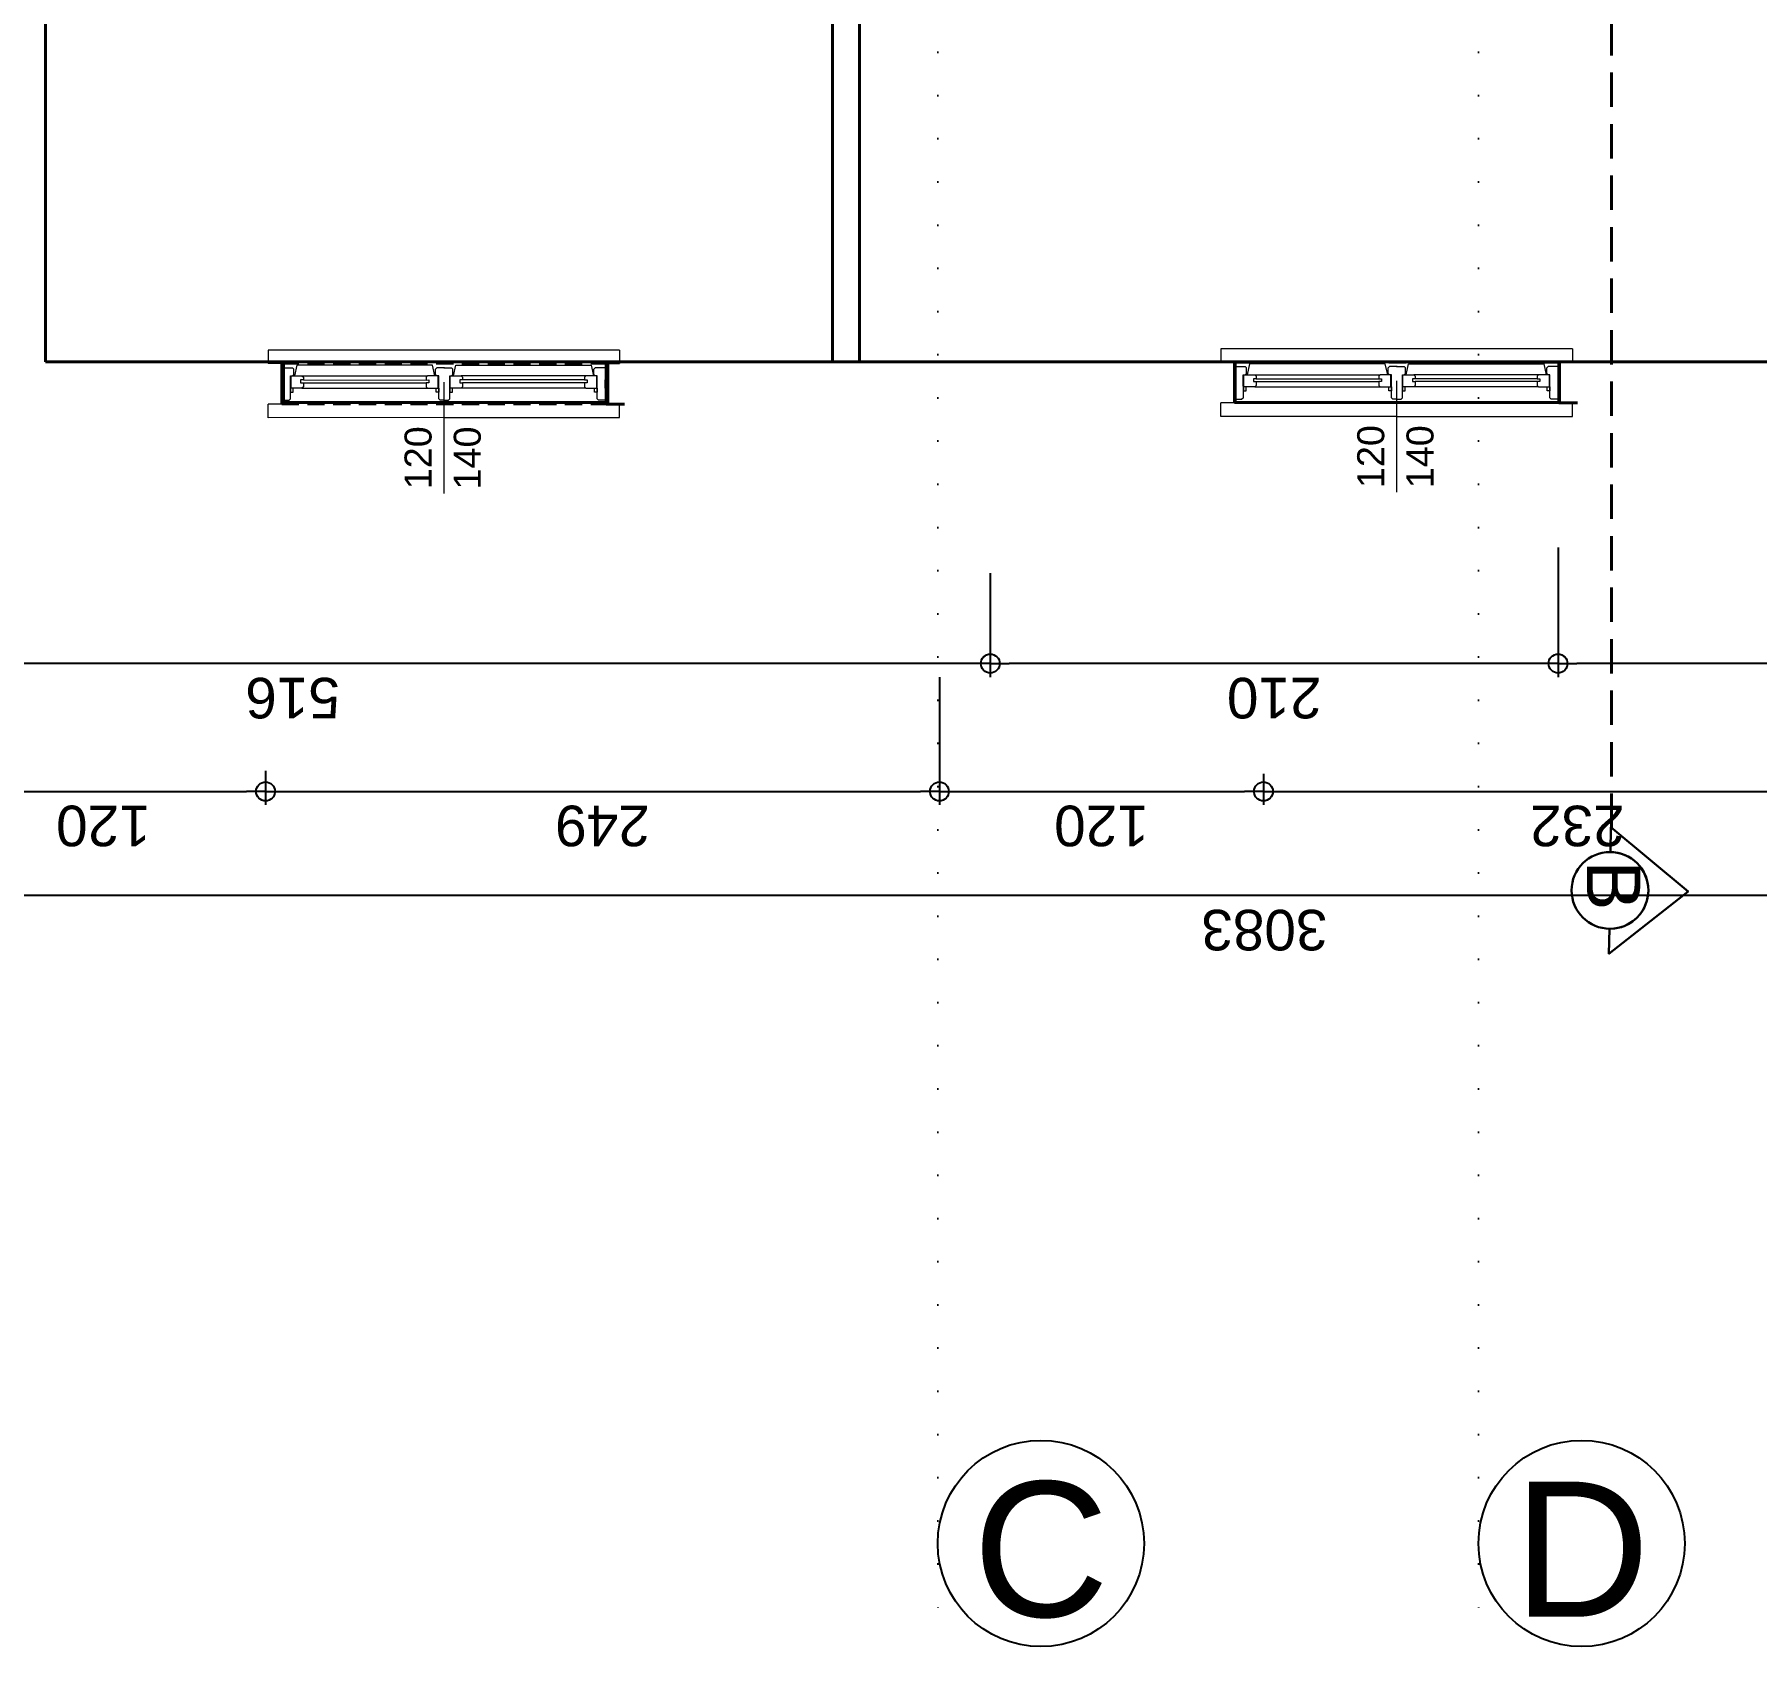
# Model space of a CAD drawing. Header units: millimetres. Extents: x 768 to 14077, y 324 to 18132.
# Drawn here: x 2772 to 3409, y 6855 to 7451 of the extents above; entities that cross this region are included whole.
import ezdxf

# ---------------------------------------------------------------- set-up
doc = ezdxf.new("R2010")
doc.units = ezdxf.units.MM
for name, pattern in [('DOT2', [3.175, 0, -3.175]), ('HIDDEN', [9.525, 6.35, -3.175]), ('HIDDENX2', [19.05, 12.7, -6.35])]:
    doc.linetypes.add(name, pattern=pattern)
doc.layers.add('SANAL', color=11, linetype='HIDDEN')
doc.layers.add('SEM_AKS', color=161, linetype='Continuous')
for name, color, linetype, lineweight in [('SEM_DUVAR1', 136, 'Continuous', 40), ('SEM_KESİK1', 254, 'HIDDENX2', 40), ('SEM_PENCERE', 133, 'Continuous', 13), ('SEM_TARAMA', 253, 'Continuous', 5), ('SEM_TEFRIS', 225, 'Continuous', 9)]:
    doc.layers.add(name, color=color, linetype=linetype, lineweight=lineweight)
doc.styles.add('SEM_YAZI', font='arial.ttf')
doc.styles.get("Standard").update_dxf_attribs({"font": 'arial.ttf'})
doc.dimstyles.new('1-50-2', dxfattribs={"dimtxt": 15, "dimasz": 7, "dimexe": 5, "dimexo": 5, "dimgap": 5, "dimtad": 1, "dimdec": 0, "dimtxsty": 'Standard', "dimblk": 'ORIGIN', "dimcen": 5, "dimdle": 7, "dimclrd": 256, "dimclre": 256, "dimclrt": 256, "dimadec": 0, "dimazin": 0, "dimtfac": 1, "dimtdec": 0, "dimtix": 1, "dimtmove": 0, "dimatfit": 3, "dimldrblk": 'ORIGIN', "dimfxl": 1, "dimlwd": -1, "dimlwe": -1, "dimarcsym": 0})

# ---------------------------------------------------------------- blocks, each defined once
blk = doc.blocks.new('_Origin')
at = {"color": 0, "linetype": 'ByBlock', "lineweight": -2}
blk.add_line((0, 0), (-1, 0), dxfattribs=at)
blk.add_circle((0, 0), 0.5, dxfattribs=at)
blk = doc.blocks.new('*D59')
at = {"transparency": 16777216}
for p, q in [((2792.47, 557.34), (2792.47, 614.32)), ((3094.16, 566.39), (3094.16, 614.32)), ((2799.47, 609.32), (3087.16, 609.32))]:
    blk.add_line(p, q, dxfattribs=at)
at = {"layer": 'Defpoints', "color": 0, "transparency": 16777216}
for p in [(3094.16, 609.32), (3094.16, 561.39), (2792.47, 552.34)]:
    blk.add_point(p, dxfattribs=at)
at = {"transparency": 16777216, "xscale": 7, "yscale": 7, "zscale": 7, "rotation": 180}
blk.add_blockref('_Origin', (2792.47, 609.32), dxfattribs=at)
at = {"transparency": 16777216, "xscale": 7, "yscale": 7, "zscale": 7}
blk.add_blockref('_Origin', (3094.16, 609.32), dxfattribs=at)
at = {"transparency": 16777216, "insert": (2943.32, 621.99), "char_height": 15, "attachment_point": 5}
blk.add_mtext('302', dxfattribs=at)
blk = doc.blocks.new('*D60')
at = {"transparency": 16777216}
for p, q in [((3094.16, 566.39), (3094.16, 614.32)), ((3304.15, 575.89), (3304.15, 614.32)), ((3101.16, 609.32), (3297.15, 609.32))]:
    blk.add_line(p, q, dxfattribs=at)
at = {"layer": 'Defpoints', "color": 0, "transparency": 16777216}
for p in [(3304.15, 609.32), (3304.15, 570.89), (3094.16, 561.39)]:
    blk.add_point(p, dxfattribs=at)
at = {"transparency": 16777216, "xscale": 7, "yscale": 7, "zscale": 7, "rotation": 180}
blk.add_blockref('_Origin', (3094.16, 609.32), dxfattribs=at)
at = {"transparency": 16777216, "xscale": 7, "yscale": 7, "zscale": 7}
blk.add_blockref('_Origin', (3304.15, 609.32), dxfattribs=at)
at = {"transparency": 16777216, "insert": (3199.15, 621.98), "char_height": 15, "attachment_point": 5}
blk.add_mtext('210', dxfattribs=at)
blk = doc.blocks.new('*D61')
at = {"transparency": 16777216}
for p, q in [((3304.15, 575.89), (3304.15, 614.32)), ((3820.26, 567.57), (3820.26, 614.32)), ((3311.15, 609.32), (3813.26, 609.32))]:
    blk.add_line(p, q, dxfattribs=at)
at = {"layer": 'Defpoints', "color": 0, "transparency": 16777216}
for p in [(3820.26, 609.32), (3304.15, 570.89), (3820.26, 562.57)]:
    blk.add_point(p, dxfattribs=at)
at = {"transparency": 16777216, "xscale": 7, "yscale": 7, "zscale": 7, "rotation": 180}
blk.add_blockref('_Origin', (3304.15, 609.32), dxfattribs=at)
at = {"transparency": 16777216, "xscale": 7, "yscale": 7, "zscale": 7}
blk.add_blockref('_Origin', (3820.26, 609.32), dxfattribs=at)
at = {"transparency": 16777216, "insert": (3562.2, 621.98), "char_height": 15, "attachment_point": 5}
blk.add_mtext('516', dxfattribs=at)
blk = doc.blocks.new('*D70')
at = {"transparency": 16777216}
for p, q in [((3572.2, 648.99), (3572.2, 661.6)), ((3685.23, 656.6), (3579.2, 656.6)), ((3692.23, 614.32), (3692.23, 661.6))]:
    blk.add_line(p, q, dxfattribs=at)
at = {"layer": 'Defpoints', "color": 0, "transparency": 16777216}
for p in [(3572.2, 656.6), (3572.2, 643.99), (3692.23, 609.32)]:
    blk.add_point(p, dxfattribs=at)
at = {"transparency": 16777216, "xscale": 7, "yscale": 7, "zscale": 7, "rotation": 180}
blk.add_blockref('_Origin', (3572.2, 656.6), dxfattribs=at)
at = {"transparency": 16777216, "xscale": 7, "yscale": 7, "zscale": 7}
blk.add_blockref('_Origin', (3692.23, 656.6), dxfattribs=at)
at = {"transparency": 16777216, "insert": (3632.21, 669.26), "char_height": 15, "attachment_point": 5}
blk.add_mtext('120', dxfattribs=at)
blk = doc.blocks.new('*D71')
at = {"transparency": 16777216}
for p, q in [((3322.98, 614.32), (3322.98, 661.6)), ((3565.2, 656.6), (3329.98, 656.6)), ((3572.2, 648.99), (3572.2, 661.6))]:
    blk.add_line(p, q, dxfattribs=at)
at = {"layer": 'Defpoints', "color": 0, "transparency": 16777216}
for p in [(3322.98, 656.6), (3572.2, 643.99), (3322.98, 609.32)]:
    blk.add_point(p, dxfattribs=at)
at = {"transparency": 16777216, "xscale": 7, "yscale": 7, "zscale": 7, "rotation": 180}
blk.add_blockref('_Origin', (3322.98, 656.6), dxfattribs=at)
at = {"transparency": 16777216, "xscale": 7, "yscale": 7, "zscale": 7}
blk.add_blockref('_Origin', (3572.2, 656.6), dxfattribs=at)
at = {"transparency": 16777216, "insert": (3447.59, 669.26), "char_height": 15, "attachment_point": 5}
blk.add_mtext('249', dxfattribs=at)
blk = doc.blocks.new('*D72')
at = {"transparency": 16777216}
for p, q in [((3203.13, 650.04), (3203.13, 661.6)), ((3315.98, 656.6), (3210.13, 656.6)), ((3322.98, 614.32), (3322.98, 661.6))]:
    blk.add_line(p, q, dxfattribs=at)
at = {"layer": 'Defpoints', "color": 0, "transparency": 16777216}
for p in [(3203.13, 656.6), (3203.13, 645.04), (3322.98, 609.32)]:
    blk.add_point(p, dxfattribs=at)
at = {"transparency": 16777216, "xscale": 7, "yscale": 7, "zscale": 7, "rotation": 180}
blk.add_blockref('_Origin', (3203.13, 656.6), dxfattribs=at)
at = {"transparency": 16777216, "xscale": 7, "yscale": 7, "zscale": 7}
blk.add_blockref('_Origin', (3322.98, 656.6), dxfattribs=at)
at = {"transparency": 16777216, "insert": (3263.05, 669.26), "char_height": 15, "attachment_point": 5}
blk.add_mtext('120', dxfattribs=at)
blk = doc.blocks.new('*D73')
at = {"transparency": 16777216}
for p, q in [((2970.92, 650.04), (2970.92, 661.6)), ((3196.13, 656.6), (2977.92, 656.6)), ((3203.13, 650.04), (3203.13, 661.6))]:
    blk.add_line(p, q, dxfattribs=at)
at = {"layer": 'Defpoints', "color": 0, "transparency": 16777216}
for p in [(2970.92, 656.6), (2970.92, 645.04), (3203.13, 645.04)]:
    blk.add_point(p, dxfattribs=at)
at = {"transparency": 16777216, "xscale": 7, "yscale": 7, "zscale": 7, "rotation": 180}
blk.add_blockref('_Origin', (2970.92, 656.6), dxfattribs=at)
at = {"transparency": 16777216, "xscale": 7, "yscale": 7, "zscale": 7}
blk.add_blockref('_Origin', (3203.13, 656.6), dxfattribs=at)
at = {"transparency": 16777216, "insert": (3087.02, 669.27), "char_height": 15, "attachment_point": 5}
blk.add_mtext('232', dxfattribs=at)
blk = doc.blocks.new('*D80')
at = {"transparency": 16777216}
for p, q in [((1661.53, 661.6), (1661.53, 700.12)), ((1668.53, 695.12), (4737.04, 695.12)), ((4744.04, 661.6), (4744.04, 700.12))]:
    blk.add_line(p, q, dxfattribs=at)
at = {"layer": 'Defpoints', "color": 0, "transparency": 16777216}
for p in [(4744.04, 695.12), (1661.53, 656.6), (4744.04, 656.6)]:
    blk.add_point(p, dxfattribs=at)
at = {"transparency": 16777216, "xscale": 7, "yscale": 7, "zscale": 7, "rotation": 180}
blk.add_blockref('_Origin', (1661.53, 695.12), dxfattribs=at)
at = {"transparency": 16777216, "xscale": 7, "yscale": 7, "zscale": 7}
blk.add_blockref('_Origin', (4744.04, 695.12), dxfattribs=at)
at = {"transparency": 16777216, "insert": (3202.78, 707.79), "char_height": 15, "attachment_point": 5}
blk.add_mtext('3083', dxfattribs=at)
blk = doc.blocks.new('VA')
at = {"layer": 'SANAL'}
for p, q in [((21735.95, 8968.79), (21615.95, 8968.81)), ((21735.95, 8953.79), (21615.95, 8953.81))]:
    blk.add_line(p, q, dxfattribs=at)
at = {"layer": 'SEM_DUVAR1'}
for p, q in [((21615.95, 8953.81), (21615.95, 8968.81)), ((21615.95, 8953.81), (21615.95, 8968.81)), ((21615.95, 8953.81), (21615.95, 8968.81)), ((21615.95, 8953.81), (21615.95, 8968.81)), ((21615.95, 8953.81), (21615.95, 8968.81)), ((21615.95, 8953.8), (21615.95, 8968.81)), ((21735.95, 8953.79), (21735.95, 8968.79)), ((21735.95, 8953.79), (21735.95, 8968.79)), ((21735.95, 8953.79), (21735.95, 8968.79)), ((21735.95, 8953.79), (21735.95, 8968.79)), ((21735.95, 8953.79), (21735.95, 8968.79)), ((21735.95, 8953.79), (21735.95, 8968.79)), ((21735.95, 8953.79), (21735.95, 8968.79))]:
    blk.add_line(p, q, dxfattribs=at)
blk.add_lwpolyline([(21609.1, 8968.81), (21615.95, 8968.81)], dxfattribs=at)
at = {"layer": 'SEM_PENCERE'}
for p, q in [((21610.95, 8973.81), (21610.95, 8968.81)), ((21675.83, 8973.8), (21610.95, 8973.81)), ((21615.95, 8968.81), (21610.95, 8968.81)), ((21615.95, 8968.81), (21615.95, 8962.91)), ((21675.83, 8973.8), (21740.95, 8973.79)), ((21735.95, 8968.79), (21735.95, 8962.89)), ((21735.95, 8968.79), (21740.95, 8968.79)), ((21740.95, 8973.79), (21740.95, 8968.79)), ((21615.95, 8967.39), (21618.75, 8967.38)), ((21615.95, 8962.91), (21616.25, 8962.91)), ((21615.95, 8962.36), (21615.95, 8953.81)), ((21616.25, 8962.91), (21616.25, 8959.86)), ((21619.25, 8966.88), (21618.75, 8967.38)), ((21619.25, 8966.88), (21619.25, 8958.38)), ((21619.25, 8964.38), (21620.25, 8964.38)), ((21619.25, 8962.88), (21619.25, 8964.38)), ((21620.25, 8962.88), (21619.25, 8962.88)), ((21623.45, 8962.88), (21619.45, 8962.88)), ((21619.45, 8962.88), (21619.45, 8958.38)), ((21620.25, 8964.38), (21620.25, 8962.88)), ((21623.45, 8962.88), (21669.61, 8962.87)), ((21623.95, 8962.38), (21623.45, 8962.88)), ((21623.95, 8960.88), (21623.95, 8962.38)), ((21669.11, 8962.37), (21669.61, 8962.87)), ((21669.11, 8960.87), (21669.11, 8962.37)), ((21669.61, 8962.87), (21673.61, 8962.87)), ((21673.81, 8964.37), (21672.81, 8964.37)), ((21672.81, 8964.37), (21672.81, 8962.87)), ((21672.81, 8962.87), (21673.81, 8962.87)), ((21673.61, 8962.87), (21673.61, 8958.37)), ((21673.81, 8966.87), (21674.31, 8967.37)), ((21673.81, 8966.87), (21673.81, 8958.37)), ((21673.81, 8962.87), (21673.81, 8964.37)), ((21675.71, 8967.37), (21674.31, 8967.37)), ((21675.71, 8967.37), (21675.83, 8967.37)), ((21675.95, 8967.37), (21675.83, 8967.37)), ((21675.95, 8967.37), (21677.35, 8967.37)), ((21677.85, 8966.87), (21677.35, 8967.37)), ((21677.85, 8966.87), (21677.85, 8958.37)), ((21677.85, 8964.37), (21678.85, 8964.37)), ((21677.85, 8962.87), (21677.85, 8964.37)), ((21678.85, 8962.87), (21677.85, 8962.87)), ((21678.05, 8962.87), (21678.05, 8958.37)), ((21682.05, 8962.87), (21678.05, 8962.87)), ((21678.85, 8964.37), (21678.85, 8962.87)), ((21728.45, 8962.86), (21682.05, 8962.87)), ((21682.55, 8962.37), (21682.05, 8962.87)), ((21682.55, 8960.87), (21682.55, 8962.37)), ((21727.95, 8962.36), (21728.45, 8962.86)), ((21727.95, 8960.86), (21727.95, 8962.36)), ((21728.45, 8962.86), (21732.45, 8962.86)), ((21732.65, 8964.36), (21731.65, 8964.36)), ((21731.65, 8964.36), (21731.65, 8962.86)), ((21731.65, 8962.86), (21732.65, 8962.86)), ((21732.45, 8962.86), (21732.45, 8958.36)), ((21732.65, 8966.86), (21733.15, 8967.36)), ((21732.65, 8966.86), (21732.65, 8958.36)), ((21732.65, 8962.86), (21732.65, 8964.36)), ((21735.95, 8967.36), (21733.15, 8967.36)), ((21735.95, 8962.89), (21735.65, 8962.89)), ((21735.65, 8962.89), (21735.65, 8959.84)), ((21735.95, 8962.34), (21735.95, 8953.79)), ((21616.25, 8959.86), (21615.95, 8959.86)), ((21619.25, 8958.38), (21619.95, 8958.38)), ((21619.45, 8958.38), (21623.45, 8958.38)), ((21619.95, 8958.38), (21620.45, 8957.88)), ((21620.45, 8955.88), (21619.95, 8955.38)), ((21620.45, 8957.88), (21620.45, 8955.88)), ((21621.54, 8954.38), (21620.65, 8958.38)), ((21622.95, 8959.88), (21622.95, 8960.88)), ((21622.95, 8960.88), (21623.95, 8960.88)), ((21623.95, 8959.88), (21622.95, 8959.88)), ((21623.45, 8958.38), (21623.95, 8958.88)), ((21623.45, 8958.38), (21669.61, 8958.37)), ((21623.95, 8960.88), (21669.11, 8960.87)), ((21623.95, 8959.88), (21669.11, 8959.87)), ((21623.95, 8958.88), (21623.95, 8959.88)), ((21670.11, 8960.87), (21669.11, 8960.87)), ((21669.11, 8958.87), (21669.11, 8959.87)), ((21669.11, 8959.87), (21670.11, 8959.87)), ((21669.61, 8958.37), (21669.11, 8958.87)), ((21673.61, 8958.37), (21669.61, 8958.37)), ((21670.11, 8959.87), (21670.11, 8960.87)), ((21672.4, 8958.37), (21671.51, 8954.37)), ((21673.11, 8958.37), (21672.61, 8957.87)), ((21672.61, 8957.87), (21672.61, 8955.87)), ((21672.61, 8955.87), (21673.11, 8955.37)), ((21673.81, 8958.37), (21673.11, 8958.37)), ((21677.85, 8958.37), (21678.55, 8958.37)), ((21678.05, 8958.37), (21682.05, 8958.37)), ((21678.55, 8958.37), (21679.05, 8957.87)), ((21679.05, 8955.87), (21678.55, 8955.37)), ((21679.05, 8957.87), (21679.05, 8955.87)), ((21679.25, 8958.37), (21680.14, 8954.37)), ((21681.55, 8959.87), (21681.55, 8960.87)), ((21681.55, 8960.87), (21682.55, 8960.87)), ((21682.55, 8959.87), (21681.55, 8959.87)), ((21682.05, 8958.37), (21682.55, 8958.87)), ((21728.45, 8958.36), (21682.05, 8958.37)), ((21727.95, 8960.86), (21682.55, 8960.87)), ((21727.95, 8959.86), (21682.55, 8959.87)), ((21682.55, 8958.87), (21682.55, 8959.87)), ((21728.95, 8960.86), (21727.95, 8960.86)), ((21727.95, 8958.86), (21727.95, 8959.86)), ((21727.95, 8959.86), (21728.95, 8959.86)), ((21728.45, 8958.36), (21727.95, 8958.86)), ((21732.45, 8958.36), (21728.45, 8958.36)), ((21728.95, 8959.86), (21728.95, 8960.86)), ((21730.35, 8954.36), (21731.24, 8958.36)), ((21731.95, 8958.36), (21731.45, 8957.86)), ((21731.45, 8957.86), (21731.45, 8955.86)), ((21731.45, 8955.86), (21731.95, 8955.36)), ((21732.65, 8958.36), (21731.95, 8958.36)), ((21735.65, 8959.84), (21735.95, 8959.84)), ((21615.95, 8953.81), (21610.95, 8953.81)), ((21610.95, 8948.81), (21610.95, 8953.81)), ((21615.95, 8955.39), (21619.95, 8955.38)), ((21671.51, 8954.37), (21621.54, 8954.38)), ((21675.71, 8955.37), (21673.11, 8955.37)), ((21675.71, 8955.37), (21675.83, 8955.37)), ((21675.95, 8955.37), (21675.83, 8955.37)), ((21675.95, 8955.37), (21678.55, 8955.37)), ((21680.14, 8954.37), (21730.35, 8954.36)), ((21735.95, 8955.36), (21731.95, 8955.36)), ((21735.95, 8953.79), (21740.95, 8953.79)), ((21740.95, 8948.79), (21740.95, 8953.79)), ((21610.95, 8948.81), (21740.95, 8948.79))]:
    blk.add_line(p, q, dxfattribs=at)
at = {"layer": 'SEM_TEFRIS'}
blk.add_line((21675.95, 8960.62), (21675.96, 9001.83), dxfattribs=at)
for s, p in [('140', (21662.32, 9000.37)), ('120', (21680.53, 9000.3))]:
    blk.add_text(s, height=10, rotation=269.98843, dxfattribs=at).set_placement(p)
blk = doc.blocks.new('ölçü çizgisi1')
dim = blk.add_linear_dim(base=(4744.04, 695.12), p1=(1661.53, 656.6), p2=(4744.04, 656.6), dimstyle='1-50-2')
dim.commit()
dim.dimension.update_dxf_attribs({"geometry": '*D80', "text_midpoint": (3202.78, 707.79)})
for base, p1, p2, picture, middle in [((2970.92, 656.6), (3203.13, 645.04), (2970.92, 645.04), '*D73', (3087.02, 669.27)), ((3203.13, 656.6), (3322.98, 609.32), (3203.13, 645.04), '*D72', (3263.05, 669.26)), ((3322.98, 656.6), (3572.2, 643.99), (3322.98, 609.32), '*D71', (3447.59, 669.26)), ((3572.2, 656.6), (3692.23, 609.32), (3572.2, 643.99), '*D70', (3632.21, 669.26)), ((3094.16, 609.32), (2792.47, 552.34), (3094.16, 561.39), '*D59', (2943.32, 621.99)), ((3304.15, 609.32), (3094.16, 561.39), (3304.15, 570.89), '*D60', (3199.15, 621.98)), ((3820.26, 609.32), (3304.15, 570.89), (3820.26, 562.57), '*D61', (3562.2, 621.98))]:
    dim = blk.add_linear_dim(base=base, p1=p1, p2=p2, dimstyle='1-50-2', override={"dimtmove": 1})
    dim.commit()
    dim.dimension.update_dxf_attribs({"geometry": picture, "text_midpoint": middle})

msp = doc.modelspace()

# ---------------------------------------------------------------- hatches: boundary and pattern name
at = {"layer": 'SEM_TARAMA'}
h = msp.add_hatch(dxfattribs=at)
h.set_pattern_fill('ANGLE', color=256, scale=5)
h.set_pattern_definition([(0, (10.974, 6530.432), (0, 34.925), [25.4, -9.525]), (90, (10.974, 6530.432), (-34.925, 2e-15), [25.4, -9.525])])
h.paths.add_polyline_path([(1826.03, 8679.67), (1676.03, 8679.67), (1676.03, 8529.67), (1826.03, 8529.67)])
h.paths.add_polyline_path([(1826.03, 7464.67), (1676.03, 7464.67), (1676.03, 7314.67), (1826.03, 7314.67)])
h.paths.add_polyline_path([(4758.03, 7464.67), (4608.03, 7464.67), (4608.03, 7314.67), (4758.03, 7314.67)])
h.paths.add_polyline_path([(4758.03, 8679.67), (4608.03, 8679.67), (4608.03, 8529.67), (4758.03, 8529.67), (4758.03, 8574.67)])
h.paths.add_polyline_path([(4753.03, 7916.67), (4753.03, 7921.67), (4743.03, 7921.67), (4743.03, 7989.67), (4618.03, 7989.67), (4618.03, 7851.77), (4619.92, 7851.77), (4619.92, 7853.48), (4621.63, 7853.48), (4621.63, 7851.77), (4622.2, 7851.77), (4753.03, 7851.75)])
h.paths.add_polyline_path([(4753.03, 8136.67), (4622.08, 8136.67), (4622.08, 8135.68), (4620.37, 8135.68), (4618.03, 8135.68), (4618.03, 8009.67), (4743.03, 8009.67), (4743.03, 8072.51), (4753.03, 8072.51)])
h.paths.add_polyline_path([(4753.03, 8247.67), (4608.03, 8247.67), (4608.03, 8136.67), (4753.03, 8136.67)])
h.paths.add_polyline_path([(4705.94, 8233.24), (4616.94, 8233.24), (4616.94, 8145.95), (4616.94, 8144.24, 0.414214)], flags=16)
h.paths.add_polyline_path([(4682.91, 8213.84), (4628.35, 8213.84), (4628.35, 8227.8), (4682.91, 8227.8)], flags=0)
h.paths.add_polyline_path([(4634.06, 8234.95), (4634.06, 8237.23), (4688.82, 8237.23), (4688.82, 8234.95)], flags=16)
h.paths.add_polyline_path([(4688.25, 8235.52), (4634.63, 8235.52), (4634.63, 8236.66), (4688.25, 8236.66)], flags=0)
h.paths.add_polyline_path([(4622.65, 8143.1), (4622.65, 8137.4), (4621.51, 8137.4), (4616.94, 8137.4), (4616.94, 8140.25), (4621.51, 8140.25), (4621.51, 8143.1)], flags=16)
h.paths.add_polyline_path([(4622.65, 8240.08), (4621.51, 8240.08), (4621.51, 8242.93), (4616.94, 8242.93), (4616.94, 8245.79), (4620.37, 8245.79), (4620.37, 8247.5), (4622.08, 8247.5), (4622.08, 8245.79), (4622.65, 8245.79)], flags=16)
h.paths.add_polyline_path([(4753.03, 7851.67), (4622.2, 7851.67), (4622.2, 7846.07), (4621.06, 7846.07), (4621.06, 7844.81, -0.399265), (4705.49, 7755.93), (4705.49, 7750.23), (4621.06, 7750.23), (4621.06, 7749.09), (4622.2, 7749.09), (4622.2, 7743.38), (4621.63, 7743.38), (4621.63, 7741.67), (4753.03, 7741.67)])
h.paths.add_polyline_path([(1816.03, 8136.67), (1681.03, 8136.67), (1681.03, 8066.67), (1691.03, 8066.67), (1691.03, 8009.67), (1816.03, 8009.67), (1816.03, 8066.67)])
h.paths.add_polyline_path([(1727.5, 8234.22), (1727.5, 8239.93), (1811.93, 8239.93), (1811.93, 8241.07), (1810.79, 8241.07), (1810.79, 8246.77), (1811.36, 8246.77), (1811.36, 8247.67), (1691.03, 8247.67), (1681.03, 8247.67), (1681.03, 8136.67), (1811.36, 8136.67), (1811.36, 8138.38), (1810.79, 8138.38), (1810.79, 8144.09), (1811.93, 8144.09), (1811.93, 8145.35, -0.399265)])
h.paths.add_polyline_path([(1816.03, 7921.67), (1816.03, 7989.67), (1691.03, 7989.67), (1691.03, 7921.67), (1681.03, 7921.67), (1681.03, 7851.67), (1816.03, 7851.67)])
h.paths.add_polyline_path([(1826.03, 7851.67), (1681.03, 7851.67), (1681.04, 7741.67), (1691.04, 7741.67), (1826.03, 7741.67)])
h.paths.add_polyline_path([(4615.3, 7919.77), (4717.65, 7919.77), (4717.65, 7991.97), (4615.3, 7991.97)], flags=9)
h.paths.add_polyline_path([(4618.34, 8019.64), (4720.68, 8019.64), (4720.68, 8091.84), (4618.34, 8091.84)], flags=24)
h.paths.add_polyline_path([(1693, 8028.05), (1795.35, 8028.05), (1795.35, 8100.25), (1693, 8100.25)], flags=24)
h.paths.add_polyline_path([(1689.11, 7915.35), (1791.45, 7915.35), (1791.45, 7987.55), (1689.11, 7987.55)], flags=24)

# ---------------------------------------------------------------- linework, layer by layer
at = {"layer": 'SEM_AKS', "linetype": 'DOT2', "ltscale": 5}
for p, q in [((3106.03, 9249.39), (3106.03, 6854.54)), ((3306.03, 9249.39), (3306.03, 6854.54))]:
    msp.add_line(p, q, dxfattribs=at)
at = {"layer": 'SEM_AKS', "ltscale": 5}
for centre in [(3144.17, 6892.67), (3344.17, 6892.67)]:
    msp.add_circle(centre, 38.14, dxfattribs=at)
at = {"layer": 'SEM_DUVAR1'}
for p, q in [((2776.03, 7741.67), (2776.03, 7329.67)), ((2776.03, 7329.67), (2776.03, 7741.67)), ((3067.03, 7329.67), (3067.03, 7741.67)), ((3077.03, 7329.67), (3077.03, 7741.67)), ((4111.03, 7329.67), (2776.03, 7329.67)), ((2805.03, 7329.67), (2776.03, 7329.67)), ((2864.03, 7329.67), (2776.03, 7329.67)), ((2782.03, 7329.67), (2776.03, 7329.67)), ((3067.03, 7329.67), (2782.03, 7329.67)), ((3107.03, 7329.67), (2805.03, 7329.67)), ((2864.03, 7314.67), (2864.03, 7329.67)), ((3216.03, 7329.67), (2984.03, 7329.67)), ((2984.03, 7329.67), (2984.03, 7314.67)), ((2984.03, 7314.67), (2984.03, 7329.67)), ((2984.03, 7314.67), (2984.03, 7329.67)), ((3077.03, 7329.67), (3067.03, 7329.67)), ((3440.03, 7329.67), (3077.03, 7329.67)), ((3440.03, 7329.67), (3077.03, 7329.67)), ((3317.03, 7329.67), (3107.03, 7329.67)), ((3216.03, 7314.67), (3216.03, 7329.67)), ((3216.03, 7314.67), (3216.03, 7329.67)), ((3833.03, 7329.67), (3317.03, 7329.67)), ((3833.03, 7329.67), (3317.03, 7329.67)), ((3585.03, 7329.67), (3336.03, 7329.67)), ((3336.03, 7329.67), (3336.03, 7314.67)), ((3336.03, 7314.67), (3336.03, 7329.67)), ((3585.03, 7329.67), (3353.03, 7329.67)), ((2984.03, 7314.67), (2864.03, 7314.67)), ((2984.03, 7314.67), (2864.03, 7314.67)), ((3336.03, 7314.67), (3216.03, 7314.67))]:
    msp.add_line(p, q, dxfattribs=at)
at = {"layer": 'SEM_KESİK1'}
msp.add_line((3355.22, 7157.3), (3355.22, 8875.34), dxfattribs=at)
at = {"layer": 'SEM_KESİK1', "linetype": 'ByBlock', "lineweight": 30, "ltscale": 0.1}
msp.add_lwpolyline([(3354.87, 7148.41, -1.000319), (3354.43, 7120.03), (3354.29, 7110.78), (3383.55, 7133.77), (3355.01, 7157.66)], format="xyb", close=True, dxfattribs=at)
msp.add_circle((3354.65, 7134.22), 14.19, dxfattribs=at)

# ---------------------------------------------------------------- block references
at = {"rotation": 180}
msp.add_blockref('ölçü çizgisi1', (6429.6, 7827.43), dxfattribs=at)
at = {"layer": 'SEM_PENCERE', "rotation": 180.0115747294116}
for p in [(24597.5, 16287.25), (24949.88, 16287.7)]:
    msp.add_blockref('VA', p, dxfattribs=at)

# ---------------------------------------------------------------- texts
at = {"layer": 'SEM_AKS', "linetype": 'DOT2', "ltscale": 5}
for s, p in [('C', (3118.95, 6865.55)), ('D', (3318.95, 6865.55))]:
    msp.add_text(s, height=50, dxfattribs=at).set_placement(p)
at = {"layer": 'SEM_KESİK1', "linetype": 'ByBlock', "lineweight": 30, "ltscale": 0.1, "insert": (3346.1, 7126.82), "char_height": 19.78, "width": 7.9102, "attachment_point": 9, "rotation": 270, "style": 'SEM_YAZI'}
msp.add_mtext('B', dxfattribs=at)

doc.saveas('drawing.dxf')
